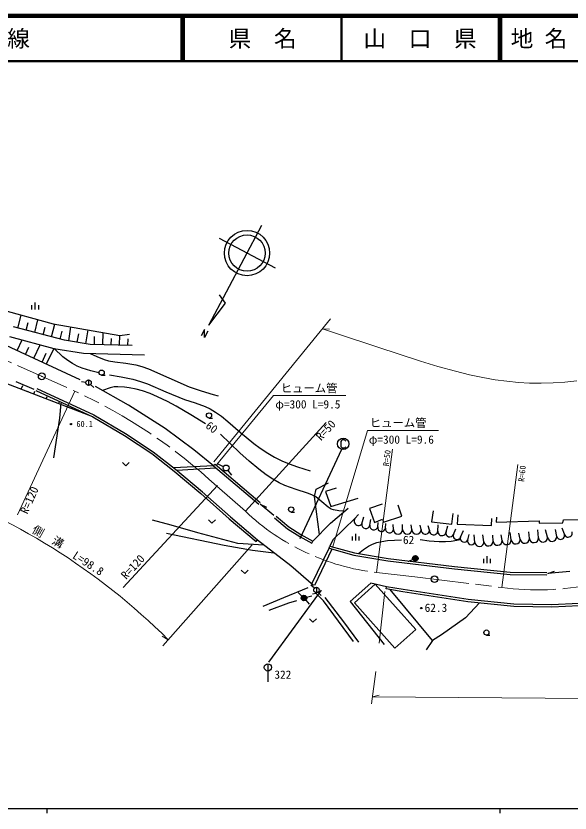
# Model space of a CAD drawing. Units: millimetres on the paper. Extents: x 40 to 680, y 20 to 380.
# Drawn here: x 261.2 to 383.5, y 204 to 380 of the extents above; entities that cross this region are included whole.
import ezdxf
from ezdxf.enums import TextEntityAlignment as Align

# ---------------------------------------------------------------- set-up
doc = ezdxf.new("R2010")
doc.units = ezdxf.units.MM
doc.linetypes.add('CHAIN', pattern=[18.5, 12, -1.5, 3.5, -1.5])
for name, color, linetype, lineweight in [('M-BGD', 7, 'Continuous', 25), ('M-BGD-EXST', 7, 'Continuous', 25), ('M-BMK', 2, 'CHAIN', 13), ('M-BMK-SRVR', 3, 'Continuous', 25), ('M-STR-HTXT', 7, 'Continuous', 13), ('M-STR-STRC', 7, 'Continuous', 25), ('M-TTL', 2, 'Continuous', 140), ('M-TTL-BAND', 7, 'Continuous', 25), ('M-TTL-LINE', 7, 'Continuous', 50)]:
    doc.layers.add(name, color=color, linetype=linetype, lineweight=lineweight)
doc.layers.add('M-TTL-TXT', color=7, linetype='Continuous')
doc.styles.add('ＭＳ ゴシック', font='')
doc.styles.get('ＭＳ ゴシック').set_extended_font_data('MS Gothic')

msp = doc.modelspace()

# ---------------------------------------------------------------- linework, layer by layer
at = {"layer": 'M-BGD'}
for p, q in [((247.974, 317.952), (269.396, 311.992)), ((264.616, 316.117), (264.616, 315.217)), ((265.366, 316.717), (265.366, 315.217)), ((266.116, 316.117), (266.116, 315.217)), ((261.559, 311.08), (262.305, 313.965)), ((263.432, 310.595), (263.875, 312.306)), ((265.306, 310.111), (266.034, 312.927)), ((269.054, 309.142), (269.774, 311.927)), ((269.396, 311.992), (284.111, 309.477)), ((275.312, 299.686), (251.298, 310.795)), ((271.864, 308.415), (260.622, 311.322)), ((267.18, 309.626), (267.611, 311.295)), ((270.927, 308.657), (271.384, 310.423)), ((272.815, 308.26), (273.315, 311.322)), ((274.716, 307.949), (275.015, 309.778)), ((276.617, 307.638), (277.113, 310.673)), ((280.337, 307.403), (280.415, 310.109)), ((259.767, 309.193), (269.533, 306.56)), ((261.428, 306.109), (262.512, 308.453)), ((277.567, 307.483), (271.864, 308.415)), ((278.49, 307.456), (278.542, 309.236)), ((282.183, 307.35), (282.226, 308.816)), ((284.03, 307.296), (284.093, 309.48)), ((284.111, 309.477), (286.206, 309.759)), ((285.876, 307.243), (285.919, 308.732)), ((263.269, 305.257), (264.008, 306.853)), ((265.111, 304.405), (266.488, 307.381)), ((269.533, 306.56), (267.874, 303.127)), ((269.533, 306.56), (276.095, 305.53)), ((271.542, 304.763), (269.583, 306.553)), ((286.799, 307.216), (277.567, 307.483)), ((278.165, 291.46), (243.775, 304.723)), ((266.953, 303.553), (267.867, 305.528)), ((272.638, 303.895), (271.542, 304.763)), ((276.095, 305.53), (289.546, 305.194)), ((277.534, 305.494), (278.994, 304.807)), ((278.994, 304.807), (280.666, 304.145)), ((273.626, 303.238), (272.638, 303.895)), ((274.657, 302.692), (273.626, 303.238)), ((280.666, 304.145), (281.629, 303.871)), ((281.629, 303.871), (283.001, 303.621)), ((283.001, 303.621), (285.397, 303.356)), ((285.397, 303.356), (287.598, 302.995)), ((287.598, 302.995), (288.936, 302.624)), ((275.756, 302.238), (274.657, 302.692)), ((277.673, 301.637), (275.756, 302.238)), ((279.446, 301.184), (277.673, 301.637)), ((288.936, 302.624), (290.434, 302.088)), ((290.434, 302.088), (299.403, 298.084)), ((265.195, 297.538), (261.224, 299.231)), ((276.605, 299.095), (275.613, 299.22)), ((277.2, 299.621), (277.2, 298.421)), ((280.084, 300.683), (280.834, 300.683)), ((281.828, 300.755), (284.404, 300.311)), ((284.404, 300.311), (286.948, 299.769)), ((286.948, 299.769), (288.671, 299.284)), ((288.671, 299.284), (290.186, 298.749)), ((262.346, 297.561), (262.667, 298.394)), ((265.761, 297.721), (278.398, 291.904)), ((277.639, 298.611), (278.369, 297.928)), ((285.988, 294.074), (278.755, 298.164)), ((281.935, 297.912), (280.309, 297.285)), ((282.884, 298.092), (281.935, 297.912)), ((283.684, 298.142), (282.884, 298.092)), ((285.102, 298.066), (283.684, 298.142)), ((286.134, 297.921), (285.102, 298.066)), ((287.716, 297.593), (286.134, 297.921)), ((289.072, 297.216), (287.716, 297.593)), ((290.186, 298.749), (294.226, 297.017)), ((299.403, 298.084), (302.057, 297.191)), ((263.721, 297.031), (263.809, 297.259)), ((265.097, 296.5), (265.362, 297.188)), ((265.552, 297.267), (278.165, 291.46)), ((266.473, 295.97), (266.544, 296.154)), ((267.848, 295.439), (268.058, 295.982)), ((290.777, 296.625), (289.072, 297.216)), ((292.444, 295.932), (290.777, 296.625)), ((294.612, 294.886), (292.444, 295.932)), ((294.226, 297.017), (298.398, 295.347)), ((302.057, 297.191), (304.741, 296.397)), ((304.741, 296.397), (305.828, 296.088)), ((269.224, 294.909), (269.278, 295.05)), ((270.6, 294.378), (270.753, 294.777)), ((270.873, 291.183), (271.14, 294.536)), ((271.975, 293.848), (272.013, 293.945)), ((294.133, 288.891), (285.988, 294.074)), ((296.503, 293.869), (294.612, 294.886)), ((298.398, 295.347), (300.698, 294.6)), ((300.698, 294.6), (302.942, 293.767)), ((273.351, 293.317), (273.449, 293.571)), ((274.726, 292.787), (274.747, 292.841)), ((276.102, 292.256), (276.144, 292.365)), ((299.776, 291.939), (296.503, 293.869)), ((302.942, 293.767), (304.052, 293.233)), ((304.052, 293.233), (305.243, 292.528)), ((305.243, 292.528), (306.545, 291.611)), ((269.539, 282.456), (270.873, 291.183)), ((277.478, 291.726), (277.482, 291.737)), ((278.165, 291.46), (285.118, 287.345)), ((278.398, 291.904), (285.382, 287.769)), ((302.996, 289.921), (299.776, 291.939)), ((303.786, 291.222), (304.536, 291.222)), ((306.545, 291.611), (307.953, 290.478)), ((307.953, 290.478), (310.707, 288.058)), ((300.447, 284.224), (294.133, 288.891)), ((285.118, 287.345), (291.194, 283.357)), ((285.382, 287.769), (291.486, 283.764)), ((310.569, 283.572), (306.307, 287.637)), ((310.707, 288.058), (313.646, 285.625)), ((313.646, 285.625), (315.09, 284.556)), ((291.486, 283.764), (296.38, 279.914)), ((304.804, 280.639), (300.447, 284.224)), ((312.657, 281.702), (310.569, 283.572)), ((315.09, 284.556), (316.753, 283.456)), ((316.753, 283.456), (318.233, 282.604)), ((291.194, 283.357), (296.067, 279.523)), ((314.783, 279.933), (312.657, 281.702)), ((318.233, 282.604), (319.846, 281.795)), ((319.846, 281.795), (321.502, 281.078)), ((284.694, 281.382), (285.444, 280.662)), ((285.444, 280.662), (286.194, 281.382)), ((304.804, 280.639), (295.997, 280.214)), ((296.38, 279.914), (302.329, 274.92)), ((296.668, 279.679), (305.29, 280.226)), ((305.127, 281.02), (304.804, 280.639)), ((304.804, 280.639), (314.767, 272.168)), ((305.127, 281.02), (315.091, 272.549)), ((306.98, 280.47), (305.817, 281.051)), ((316.386, 278.715), (314.783, 279.933)), ((321.502, 281.078), (323.288, 280.416)), ((323.288, 280.416), (326.135, 279.529)), ((296.067, 279.523), (301.991, 274.565)), ((307.951, 279.659), (308.731, 278.619)), ((317.886, 277.704), (316.386, 278.715)), ((319.275, 276.901), (317.886, 277.704)), ((320.538, 276.29), (319.275, 276.901)), ((327.42, 275.547), (330.163, 276.88)), ((301.96, 274.581), (308.211, 268.998)), ((302.293, 274.954), (308.54, 269.375)), ((323.011, 275.421), (320.538, 276.29)), ((325.531, 274.656), (323.011, 275.421)), ((326.455, 274.284), (325.531, 274.656)), ((327.038, 273.908), (327.42, 275.547)), ((331.836, 275.738), (329.531, 274.977)), ((329.531, 274.977), (330.644, 271.695)), ((327.332, 273.822), (326.455, 274.284)), ((328.147, 265.484), (327.038, 273.908)), ((328.711, 272.734), (327.332, 273.822)), ((330.644, 271.695), (336.739, 273.512)), ((318.071, 269.727), (315.076, 272.201)), ((315.076, 272.201), (316.5, 271.569)), ((330.068, 271.522), (328.711, 272.734)), ((330.732, 271.121), (330.068, 271.522)), ((330.63, 268.03), (334.493, 271.289)), ((331.25, 270.926), (330.732, 271.121)), ((342.002, 272.218), (339.189, 271.261)), ((339.189, 271.261), (340.341, 268.156)), ((346.377, 269.562), (345.537, 271.984)), ((308.54, 269.375), (314.5, 264.32)), ((318.598, 269.537), (321.397, 267.192)), ((321.918, 270.46), (322.668, 270.46)), ((332.429, 270.716), (331.25, 270.926)), ((333.464, 270.651), (332.429, 270.716)), ((336.011, 269.016), (336.822, 269.906)), ((337.537, 267.872), (337.974, 269.398)), ((342.275, 268.234), (346.377, 269.562)), ((353.289, 270.761), (352.908, 268.329)), ((357.391, 267.805), (357.677, 270.141)), ((358.726, 269.855), (358.583, 267.805)), ((367.213, 269.295), (367.183, 268.258)), ((295.41, 267.545), (291.333, 268.688)), ((301.355, 265.868), (295.41, 267.545)), ((303.683, 268.712), (304.433, 267.992)), ((304.433, 267.992), (305.183, 268.712)), ((308.211, 268.998), (314.177, 263.939)), ((318.277, 269.154), (321.1, 266.789)), ((326.715, 264.016), (330.63, 268.03)), ((336.011, 269.016), (331.098, 264.362)), ((339.277, 267.55), (339.478, 268.812)), ((340.341, 268.156), (342.06, 268.859)), ((341.018, 267.228), (341.158, 268.148)), ((342.06, 268.859), (342.275, 268.234)), ((342.758, 266.906), (342.838, 267.913)), ((344.499, 266.584), (344.459, 267.718)), ((346.533, 266.584), (346.478, 267.691)), ((348.568, 266.584), (348.431, 267.613)), ((350.603, 266.584), (350.365, 267.554)), ((352.908, 268.329), (357.391, 267.805)), ((354.29, 266.266), (354.373, 267.64)), ((358.583, 267.805), (366.117, 267.471)), ((366.117, 267.471), (366.212, 269.045)), ((367.183, 268.258), (376.644, 268.532)), ((376.644, 268.532), (376.644, 268.014)), ((376.644, 268.014), (381.923, 268.075)), ((381.923, 268.075), (382.015, 268.715)), ((382.015, 268.715), (385.472, 268.805)), ((294.381, 265.792), (307.147, 263.163)), ((310.12, 263.544), (301.355, 265.868)), ((321.1, 266.789), (323.803, 265.057)), ((321.397, 267.192), (324.059, 265.486)), ((352.446, 266.425), (352.18, 267.449)), ((356.134, 266.107), (356.471, 267.401)), ((357.72, 265.523), (358.283, 266.781)), ((359.305, 264.939), (359.952, 266.352)), ((370.5, 264.343), (370.253, 265.923)), ((372.506, 264.486), (372.16, 265.828)), ((374.512, 264.629), (374.38, 266.107)), ((376.518, 264.772), (376.335, 266.536)), ((378.524, 264.915), (378.099, 266.536)), ((380.53, 265.058), (380.293, 266.584)), ((382.223, 265.559), (381.771, 266.87)), ((314.177, 263.939), (314.5, 264.32)), ((314.5, 264.32), (321.866, 258.685)), ((323.803, 265.057), (326.473, 263.578)), ((324.059, 265.486), (326.715, 264.016)), ((326.473, 263.578), (326.715, 264.016)), ((331.098, 264.362), (330.428, 262.962)), ((335.389, 265.07), (335.389, 264.17)), ((336.139, 265.67), (336.139, 264.17)), ((336.889, 265.07), (336.889, 264.17)), ((341.97, 263.987), (343.17, 264.165)), ((343.17, 264.165), (346.313, 264.362)), ((350.407, 264.397), (352.407, 264.129)), ((352.407, 264.129), (354.603, 263.948)), ((355.996, 263.951), (357.221, 264.058)), ((357.221, 264.058), (359.291, 264.396)), ((360.891, 264.355), (361.192, 265.541)), ((362.476, 263.771), (362.337, 265.446)), ((364.482, 263.914), (364.244, 265.446)), ((366.488, 264.057), (366.438, 265.351)), ((368.494, 264.2), (368.25, 265.398)), ((307.147, 263.163), (313.359, 262.058)), ((315.874, 263.163), (310.12, 263.544)), ((326.49, 254.648), (330.293, 262.481)), ((330.935, 262.3), (327.07, 254.246)), ((330.293, 262.481), (330.428, 262.962)), ((330.293, 262.481), (335.763, 260.945)), ((330.428, 262.962), (335.872, 261.434)), ((337.872, 262.181), (339.015, 262.957)), ((339.015, 262.957), (339.891, 263.386)), ((339.891, 263.386), (340.813, 263.711)), ((340.813, 263.711), (341.97, 263.987)), ((354.603, 263.948), (355.996, 263.951)), ((313.359, 262.058), (318.122, 261.448)), ((335.763, 260.945), (343.24, 259.715)), ((335.872, 261.434), (343.311, 260.21)), ((336.776, 261.285), (337.872, 262.181)), ((365.13, 260.711), (365.13, 259.211)), ((343.24, 259.715), (357.95, 257.918)), ((343.311, 260.21), (358.006, 258.415)), ((348.792, 259.978), (347.711, 259.457)), ((364.38, 260.111), (364.38, 259.211)), ((365.88, 260.111), (365.88, 259.211)), ((310.909, 257.645), (311.659, 256.925)), ((311.659, 256.925), (312.409, 257.645)), ((321.866, 258.685), (326.871, 254.315)), ((357.95, 257.918), (370.253, 256.678)), ((358.006, 258.415), (370.28, 257.178)), ((370.28, 257.178), (378.363, 257.13)), ((378.579, 256.872), (380.031, 257.436)), ((383.459, 257.352), (378.579, 256.872)), ((370.253, 256.678), (378.36, 256.63)), ((325.619, 253.699), (320.246, 251.527)), ((327.053, 253.641), (326.288, 254.286)), ((327.512, 253.855), (327.512, 252.655)), ((339.507, 254.786), (334.967, 250.705)), ((340.499, 254.519), (335.873, 250.388)), ((342.94, 253.983), (339.507, 254.786)), ((349.426, 244.524), (340.499, 254.519)), ((342.859, 253.49), (342.94, 253.983)), ((346.584, 252.879), (342.859, 253.49)), ((346.663, 253.373), (342.94, 253.983)), ((324.31, 251.891), (323.439, 252.717)), ((325.322, 251.643), (326.476, 251.973)), ((327.448, 252.479), (326.648, 252.327)), ((329.049, 250.841), (327.448, 252.479)), ((327.886, 252.785), (328.509, 252.003)), ((353.123, 242.072), (343.78, 253.339)), ((360.933, 250.649), (346.584, 252.879)), ((360.997, 251.145), (346.663, 253.373)), ((320.246, 251.527), (315.673, 249.621)), ((317.045, 248.821), (321.427, 250.383)), ((321.427, 250.383), (323.142, 250.955)), ((325.125, 251.014), (325.885, 250.086)), ((335.68, 241.885), (329.049, 250.841)), ((329.382, 251.604), (333.459, 246.257)), ((334.967, 250.705), (342.483, 241.244)), ((335.873, 250.388), (344.8, 240.393)), ((363.494, 250.387), (360.439, 247.072)), ((371.074, 249.615), (360.933, 250.649)), ((371.103, 250.114), (360.997, 251.145)), ((379.436, 249.991), (371.103, 250.114)), ((385.418, 250.265), (379.436, 249.991)), ((379.444, 249.491), (371.074, 249.615)), ((385.468, 249.767), (379.444, 249.491)), ((325.99, 246.881), (326.74, 246.161)), ((326.74, 246.161), (327.49, 246.881)), ((360.439, 247.072), (355.074, 243.383)), ((333.459, 246.257), (336.779, 241.716)), ((344.8, 240.393), (349.426, 244.524)), ((355.074, 243.383), (353.123, 242.072)), ((365.017, 243.286), (365.767, 243.286)), ((353.123, 242.072), (351.751, 240.06))]:
    msp.add_line(p, q, dxfattribs=at)
for centre, radius in [((280.084, 301.253), 0.57), ((277.201, 299.021), 0.6), ((303.786, 291.792), 0.57), ((273.294, 289.871), 0.15), ((273.294, 289.871), 0.09), ((273.294, 289.871), 0.03), ((307.561, 280.179), 0.65), ((321.919, 271.03), 0.57), ((349.332, 260.238), 0.6), ((349.332, 260.238), 0.528), ((349.332, 260.238), 0.456), ((349.332, 260.238), 0.384), ((349.332, 260.238), 0.312), ((349.332, 260.238), 0.24), ((349.332, 260.238), 0.168), ((349.332, 260.238), 0.096), ((349.332, 260.238), 0.024), ((327.512, 253.255), 0.6), ((324.745, 251.479), 0.6), ((324.745, 251.479), 0.528), ((324.745, 251.479), 0.456), ((324.745, 251.479), 0.384), ((324.745, 251.479), 0.312), ((324.745, 251.479), 0.24), ((324.745, 251.479), 0.168), ((324.745, 251.479), 0.096), ((324.745, 251.479), 0.024), ((350.654, 249.245), 0.15), ((350.654, 249.245), 0.09), ((350.654, 249.245), 0.03), ((365.017, 243.856), 0.57)]:
    msp.add_circle(centre, radius, dxfattribs=at)
for centre, radius, start, end in [((336.774, 268.444), 0.954, 143.1301, 323.1301), ((338.407, 267.711), 0.885, 169.52258, 349.52257), ((340.147, 267.389), 0.885, 169.52258, 349.52257), ((341.888, 267.067), 0.885, 169.52258, 349.52257), ((343.628, 266.745), 0.885, 169.52258, 349.52257), ((345.516, 266.602), 1.018, 180.98297, 359.01702), ((347.551, 266.602), 1.018, 180.98297, 359.01702), ((349.585, 266.602), 1.018, 180.98297, 359.01702), ((351.525, 266.505), 0.925, 175.07288, 355.07289), ((353.368, 266.346), 0.925, 175.07288, 355.07289), ((355.212, 266.187), 0.925, 175.07288, 355.07289), ((356.927, 265.815), 0.845, 159.77515, 339.77514), ((383.069, 265.809), 0.883, 196.47688, 16.47688), ((358.513, 265.231), 0.845, 159.77515, 339.77514), ((360.098, 264.647), 0.845, 159.77515, 339.77514), ((361.684, 264.063), 0.845, 159.77515, 339.77514), ((365.485, 263.991), 1.006, 184.39413, 3.76449), ((367.491, 264.134), 1.006, 184.39413, 3.76449), ((369.497, 264.277), 1.006, 184.39413, 3.76449), ((371.503, 264.42), 1.006, 184.39413, 3.76449), ((373.509, 264.563), 1.006, 184.39413, 3.76449), ((375.515, 264.706), 1.006, 184.39413, 3.76449), ((377.52, 264.849), 1.006, 184.39413, 3.76449), ((379.526, 264.992), 1.006, 184.39413, 3.76449), ((381.376, 265.308), 0.883, 196.47688, 16.47688), ((363.479, 263.848), 1.006, 184.39413, 3.76449)]:
    msp.add_arc(centre, radius, start, end, dxfattribs=at)
at = {"layer": 'M-BGD-EXST'}
for p, q in [((333.012, 286.268), (332.862, 286.068)), ((332.862, 286.068), (332.862, 284.968)), ((333.212, 286.418), (333.012, 286.268)), ((333.662, 286.418), (333.212, 286.418)), ((333.862, 286.268), (333.662, 286.418)), ((333.962, 286.118), (333.862, 286.268)), ((323.934, 264.62), (333.089, 284.354)), ((332.862, 284.968), (333.012, 284.768)), ((333.012, 284.768), (333.212, 284.618)), ((333.212, 284.618), (333.662, 284.618)), ((333.662, 284.618), (333.862, 284.718)), ((333.862, 284.718), (333.962, 284.868))]:
    msp.add_line(p, q, dxfattribs=at)
msp.add_circle((333.412, 285.518), 1.25, dxfattribs=at)
at = {"layer": 'M-BMK'}
for p, q in [((249.199, 308.324), (261.533, 302.832)), ((261.481, 302.833), (274.135, 297.178)), ((305.498, 276.145), (311.821, 270.651)), ((340.734, 257.112), (349.238, 256.167)), ((349.239, 256.171), (368.391, 253.813))]:
    msp.add_line(p, q, dxfattribs=at)
for centre, radius, start, end in [((224.562, 189.362), 118.667, 46.99647, 65.30736), ((346.56, 307.195), 50.42, 226.4505, 263.36424), ((376.302, 310.151), 56.891, 262.00679, 302.82022)]:
    msp.add_arc(centre, radius, start, end, dxfattribs=at)
at = {"layer": 'M-BMK-SRVR'}
for p, q in [((303.724, 311.748), (315.461, 333.821)), ((305.994, 330.927), (318.355, 324.354)), ((307.424, 316.576), (306.128, 318.398)), ((303.724, 311.748), (307.424, 316.576)), ((302.794, 310.774), (302.073, 309.402)), ((302.774, 309.031), (302.794, 310.774)), ((303.499, 310.394), (302.774, 309.031))]:
    msp.add_line(p, q, dxfattribs=at)
for centre, radius in [((312.175, 327.641), 5), ((312.175, 327.641), 4), ((266.871, 300.438), 0.75), ((266.871, 300.438), 0.03), ((353.556, 255.639), 0.75), ((353.556, 255.639), 0.03)]:
    msp.add_circle(centre, radius, dxfattribs=at)
at = {"layer": 'M-STR-HTXT'}
for p, q in [((304.819, 281.515), (330.618, 313.089)), ((328.836, 310.907), (330.392, 310.849)), ((331.901, 309.916), (328.836, 310.907)), ((341.083, 306.901), (331.901, 309.916)), ((350.452, 303.801), (341.083, 306.901)), ((354.301, 302.62), (350.452, 303.801)), ((358.17, 301.543), (354.301, 302.62)), ((361.282, 300.779), (358.17, 301.543)), ((364.214, 300.159), (361.282, 300.779)), ((366.965, 299.679), (364.214, 300.159)), ((369.533, 299.329), (366.965, 299.679)), ((372.115, 299.081), (369.533, 299.329)), ((384.964, 299.453), (382.36, 299.17)), ((374.532, 298.95), (372.115, 299.081)), ((377.138, 298.916), (374.532, 298.95)), ((379.749, 298.99), (377.138, 298.916)), ((382.36, 299.17), (379.749, 298.99)), ((274.135, 297.178), (261.548, 269.821)), ((305.499, 280.988), (318.017, 296.188)), ((318.017, 296.188), (333.976, 296.188)), ((311.821, 270.651), (329.622, 290.209)), ((331.152, 262.887), (338.76, 288.439)), ((338.76, 288.439), (354.478, 288.439)), ((344.267, 284.361), (340.734, 257.112)), ((368.391, 253.813), (371.947, 280.994)), ((284.874, 253.815), (305.671, 276.332)), ((313.295, 263.214), (293.624, 240.921)), ((342.57, 252.889), (341.378, 241.504)), ((294.807, 242.261), (293.456, 243.037)), ((340.603, 235.245), (339.649, 228.092)), ((339.857, 229.649), (341.369, 230.023)), ((339.857, 229.649), (416.129, 229.135))]:
    msp.add_line(p, q, dxfattribs=at)
msp.add_arc((191.528, 138.309), 146.535, 45.18614, 70.76608, dxfattribs=at)
at = {"layer": 'M-STR-STRC'}
for p, q in [((316.976, 237.335), (328.607, 253.177)), ((316.787, 236.963), (316.787, 232.963))]:
    msp.add_line(p, q, dxfattribs=at)
msp.add_circle((316.787, 236.163), 0.8, dxfattribs=at)
at = {"layer": 'M-TTL'}
msp.add_line((680, 380), (40, 380), dxfattribs=at)
at = {"layer": 'M-TTL-BAND'}
for p, q in [((40, 205), (579, 205)), ((268, 205), (268, 204)), ((368, 205), (368, 204))]:
    msp.add_line(p, q, dxfattribs=at)
at = {"layer": 'M-TTL-LINE'}
for p, q in [((297.75, 380), (297.75, 370)), ((298.25, 380), (298.25, 370)), ((333, 380), (333, 370)), ((367.75, 380), (367.75, 370)), ((368.25, 380), (368.25, 370)), ((40, 370), (680, 370))]:
    msp.add_line(p, q, dxfattribs=at)

# ---------------------------------------------------------------- texts
at = {"layer": 'M-BGD', "style": 'ＭＳ ゴシック'}
for s, height, p in [('60.1', 1.32, (274.542, 288.865)), ('62', 1.833, (346.594, 262.839)), ('62.3', 1.833, (351.388, 247.867))]:
    msp.add_text(s, height=height, dxfattribs=at).set_placement(p, align=Align.BOTTOM_LEFT)
msp.add_text('60', height=1.833, rotation=323, dxfattribs=at).set_placement((302.521, 288.754), align=Align.BOTTOM_LEFT)
at = {"layer": 'M-STR-HTXT', "style": 'ＭＳ ゴシック'}
for s, p in [('ヒューム管', (319.638, 296.33)), ('\u3000φ=300 L=9.5', (315.93, 292.784)), ('ヒューム管', (339.283, 288.7)), ('\u3000φ=300 L=9.6', (336.56, 284.998))]:
    msp.add_text(s, height=1.833, dxfattribs=at).set_placement(p, align=Align.BOTTOM_LEFT)
for s, height, rotation, p in [('R=50', 1.833, 47, (328.939, 285.713)), ('R=50', 1.32, 83, (343.862, 280.467)), ('R=60', 1.32, 84, (373.752, 277.053)), ('R=120', 1.833, 66, (264.199, 269.657)), ('側\u3000溝', 1.833, 331, (264.275, 265.536)), ('L=98.8', 1.833, 327, (273.204, 259.934)), ('R=120', 1.833, 47, (285.902, 255.079))]:
    msp.add_text(s, height=height, rotation=rotation, dxfattribs=at).set_placement(p, align=Align.BOTTOM_LEFT)
at = {"layer": 'M-STR-STRC', "style": 'ＭＳ ゴシック'}
msp.add_text('322', height=1.833, dxfattribs=at).set_placement((318.22, 233.103), align=Align.BOTTOM_LEFT)
at = {"layer": 'M-TTL-TXT', "style": 'ＭＳ ゴシック'}
for s, p in [('一般県道 石城山光線', (216.734, 375)), ('地 名', (370.38, 375))]:
    msp.add_text(s, height=3.666, dxfattribs=at).set_placement(p, align=Align.MIDDLE_LEFT)
for s, p in [('県\u3000名', (315.625, 375)), ('山\u3000口\u3000県', (350.375, 375))]:
    msp.add_text(s, height=3.666, dxfattribs=at).set_placement(p, align=Align.MIDDLE_CENTER)

doc.saveas('drawing.dxf')
